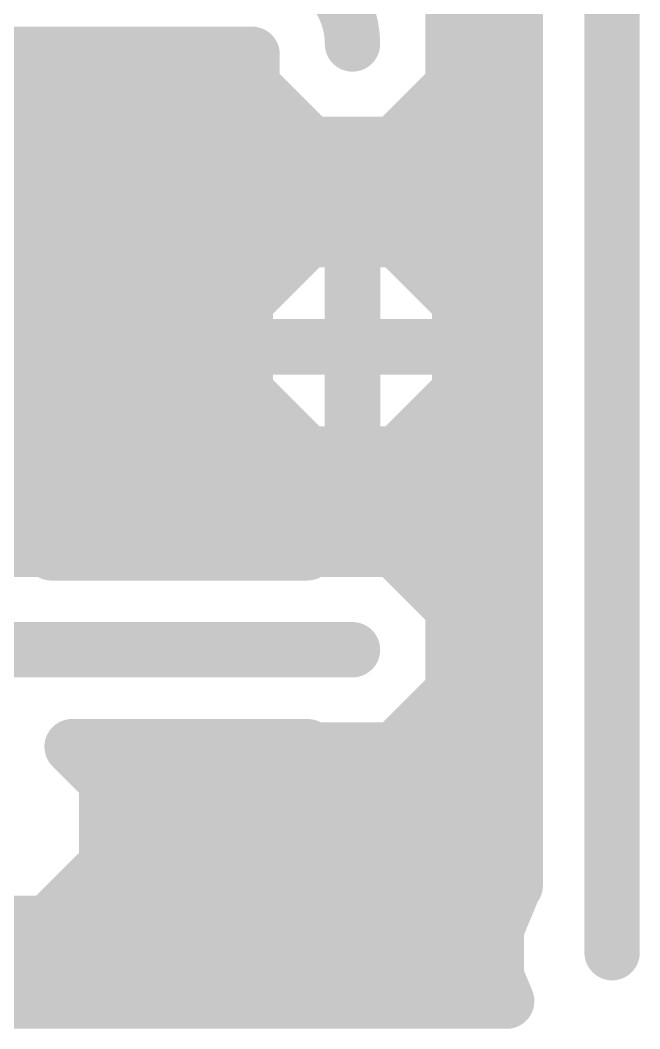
# Model space of a CAD drawing. Extents: x 1.4 to 45.2, y 2.7 to 35.4.
# Drawn here: x 19.25 to 28.35, y 2.69 to 17.49 of the extents above; entities that cross this region are included whole.
import ezdxf

# ---------------------------------------------------------------- set-up
doc = ezdxf.new("R2010")
doc.units = 0
doc.layers.add('1', color=22, linetype='CONTINUOUS')

msp = doc.modelspace()

# ---------------------------------------------------------------- linework, layer by layer
at = {"layer": '1', "const_width": 0.8128}
for points in [[(27.94, 21.59), (27.94, 3.81)], [(26.5176, 20.7097), (26.5176, 4.7943)], [(25.6032, 17.7552), (25.4395, 17.9189)], [(25.4768, 17.8816), (26.5176, 17.8816)], [(25.6032, 16.5348), (25.6032, 17.7552)], [(25.6032, 17.0688), (26.5176, 17.0688)], [(17.1672, 16.9926), (22.6568, 16.9926)], [(22.6568, 16.9926), (22.6568, 16.5348)], [(22.6568, 16.5348), (23.5198, 15.6718)], [(24.7402, 15.6718), (25.6032, 16.5348)], [(17.2199, 16.256), (22.9356, 16.256)], [(25.3244, 16.256), (26.5176, 16.256)], [(23.5198, 15.6718), (24.7402, 15.6718)], [(16.8424, 15.4432), (26.5176, 15.4432)], [(7.1374, 14.6304), (26.5176, 14.6304)], [(23.4777, 14.2748), (22.5552, 13.3523)], [(24.13, 14.2748), (23.4777, 14.2748)], [(24.13, 14.2748), (24.13, 12.7)], [(24.13, 12.7), (24.13, 14.2748)], [(24.7823, 14.2748), (24.13, 14.2748)], [(25.7048, 13.3523), (24.7823, 14.2748)], [(7.1882, 13.8176), (23.0205, 13.8176)], [(24.13, 13.8176), (24.13, 13.8176)], [(25.2395, 13.8176), (26.5176, 13.8176)], [(22.5552, 13.3523), (22.5552, 12.7)], [(25.7048, 12.7), (25.7048, 13.3523)], [(13.2086, 13.0048), (22.5552, 13.0048)], [(24.13, 13.0048), (24.13, 13.0048)], [(25.7048, 13.0048), (26.5176, 13.0048)], [(22.5552, 12.7), (24.13, 12.7)], [(24.13, 12.7), (22.5552, 12.7)], [(22.5552, 12.7), (22.5552, 12.0477)], [(24.13, 12.7), (24.13, 12.7)], [(24.13, 12.7), (24.13, 12.7)], [(24.13, 11.1252), (24.13, 12.7)], [(24.13, 12.7), (24.13, 12.7)], [(24.13, 12.7), (24.13, 11.1252)], [(25.7048, 12.7), (24.13, 12.7)], [(24.13, 12.7), (24.13, 12.7)], [(24.13, 12.7), (25.7048, 12.7)], [(25.7048, 12.0477), (25.7048, 12.7)], [(13.5382, 12.192), (22.5552, 12.192)], [(24.13, 12.192), (24.13, 12.192)], [(25.7048, 12.192), (26.5176, 12.192)], [(22.5552, 12.0477), (23.4777, 11.1252)], [(24.7823, 11.1252), (25.7048, 12.0477)], [(13.4626, 11.3792), (23.2237, 11.3792)], [(24.13, 11.3792), (24.13, 11.3792)], [(25.0363, 11.3792), (26.5176, 11.3792)], [(23.4777, 11.1252), (24.13, 11.1252)], [(24.13, 11.1252), (24.7823, 11.1252)], [(11.6704, 10.5664), (26.5176, 10.5664)], [(10.9791, 9.7536), (26.5176, 9.7536)], [(19.6602, 9.7282), (18.4398, 9.7282)], [(19.711, 9.6774), (19.6602, 9.7282)], [(23.469, 9.6774), (19.711, 9.6774)], [(23.5198, 9.7282), (23.469, 9.6774)], [(24.7402, 9.7282), (23.5198, 9.7282)], [(25.6032, 8.8652), (24.7402, 9.7282)], [(25.5276, 8.9408), (26.5176, 8.9408)], [(25.6032, 7.6448), (25.6032, 8.8652)], [(19.05, 8.255), (24.13, 8.255)], [(25.6032, 8.128), (26.5176, 8.128)], [(24.7402, 6.7818), (25.6032, 7.6448)], [(25.2736, 7.3152), (26.5176, 7.3152)], [(20.5232, 6.3252), (20.0158, 6.8326)], [(20.0158, 6.8326), (23.469, 6.8326)], [(23.469, 6.8326), (23.5198, 6.7818)], [(23.5198, 6.7818), (24.7402, 6.7818)], [(20.346, 6.5024), (26.5176, 6.5024)], [(20.5232, 5.1048), (20.5232, 6.3252)], [(20.5232, 5.6896), (26.5176, 5.6896)], [(19.6602, 4.2418), (20.5232, 5.1048)], [(20.2952, 4.8768), (26.5176, 4.8768)], [(26.5176, 4.7943), (26.4973, 4.774)], [(26.4973, 4.774), (26.2382, 4.1485)], [(18.4398, 4.2418), (19.6602, 4.2418)], [(6.8078, 4.064), (26.2382, 4.064)], [(26.2382, 4.1485), (26.2382, 3.4715)], [(26.2382, 3.4715), (26.3926, 3.0988)], [(6.0745, 3.2512), (26.3294, 3.2512)], [(26.3926, 3.0988), (7.2401, 3.0988)]]:
    msp.add_lwpolyline(points, dxfattribs=at)
at = {"layer": '1'}
for points, const_width in [([(24.13, 17.145, 0.4142), (22.86, 18.415)], 0.8128), ([(25.4768, 18.0848, 1), (25.4768, 17.6784)], 0.4064), ([(26.5176, 17.6784, 1), (26.5176, 18.0848)], 0.4064), ([(25.4595, 17.6115, 1), (25.7469, 17.8989)], 0.4064), ([(25.6032, 17.272, 1), (25.6032, 16.8656)], 0.4064), ([(26.5176, 16.8656, 1), (26.5176, 17.272)], 0.4064), ([(22.86, 16.9926, 1), (22.4536, 16.9926)], 0.4064), ([(22.6568, 16.7894, 1), (22.6568, 17.1958)], 0.4064), ([(23.9268, 17.145, 1), (24.3332, 17.145)], 0.4064), ([(22.8005, 16.6785, 1), (22.5131, 16.3911)], 0.4064), ([(25.7469, 16.3911, 1), (25.4595, 16.6785)], 0.4064), ([(22.4536, 16.5348, 1), (22.86, 16.5348)], 0.4064), ([(25.4, 16.5348, 1), (25.8064, 16.5348)], 0.4064), ([(22.9356, 16.0528, 1), (22.9356, 16.4592)], 0.4064), ([(25.3244, 16.4592, 1), (25.3244, 16.0528)], 0.4064), ([(26.5176, 16.0528, 1), (26.5176, 16.4592)], 0.4064), ([(23.5198, 15.875, 1), (23.5198, 15.4686)], 0.4064), ([(23.3761, 15.5281, 1), (23.6635, 15.8155)], 0.4064), ([(24.5965, 15.8155, 1), (24.8839, 15.5281)], 0.4064), ([(24.7402, 15.4686, 1), (24.7402, 15.875)], 0.4064), ([(26.5176, 15.24, 1), (26.5176, 15.6464)], 0.4064), ([(26.5176, 14.4272, 1), (26.5176, 14.8336)], 0.4064), ([(23.4777, 14.478, 1), (23.4777, 14.0716)], 0.4064), ([(23.6214, 14.1311, 1), (23.334, 14.4185)], 0.4064), ([(24.3332, 14.2748, 1), (23.9268, 14.2748)], 0.4064), ([(24.3332, 14.2748, 1), (23.9268, 14.2748)], 0.4064), ([(24.13, 14.478, 1), (24.13, 14.0716)], 0.4064), ([(24.13, 14.0716, 1), (24.13, 14.478)], 0.4064), ([(24.926, 14.4185, 1), (24.6386, 14.1311)], 0.4064), ([(24.7823, 14.0716, 1), (24.7823, 14.478)], 0.4064), ([(23.0205, 13.6144, 1), (23.0205, 14.0208)], 0.4064), ([(24.13, 14.0208, 1), (24.13, 13.6144)], 0.4064), ([(24.13, 13.6144, 1), (24.13, 14.0208)], 0.4064), ([(25.2395, 14.0208, 1), (25.2395, 13.6144)], 0.4064), ([(26.5176, 13.6144, 1), (26.5176, 14.0208)], 0.4064), ([(22.7584, 13.3523, 1), (22.352, 13.3523)], 0.4064), ([(22.4115, 13.496, 1), (22.6989, 13.2086)], 0.4064), ([(25.908, 13.3523, 1), (25.5016, 13.3523)], 0.4064), ([(25.5611, 13.2086, 1), (25.8485, 13.496)], 0.4064), ([(22.5552, 12.8016, 1), (22.5552, 13.208)], 0.4064), ([(24.13, 13.208, 1), (24.13, 12.8016)], 0.4064), ([(24.13, 12.8016, 1), (24.13, 13.208)], 0.4064), ([(25.7048, 13.208, 1), (25.7048, 12.8016)], 0.4064), ([(26.5176, 12.8016, 1), (26.5176, 13.208)], 0.4064), ([(22.5552, 12.9032, 1), (22.5552, 12.4968)], 0.4064), ([(22.5552, 12.9032, 1), (22.5552, 12.4968)], 0.4064), ([(22.7584, 12.7, 1), (22.352, 12.7)], 0.4064), ([(24.13, 12.9032, 1), (24.13, 12.4968)], 0.4064), ([(24.3332, 12.7, 1), (23.9268, 12.7)], 0.4064), ([(24.3332, 12.7, 1), (23.9268, 12.7)], 0.4064), ([(24.13, 12.9032, 1), (24.13, 12.4968)], 0.4064), ([(24.3332, 12.7, 1), (23.9268, 12.7)], 0.4064), ([(24.13, 12.9032, 1), (24.13, 12.4968)], 0.4064), ([(24.3332, 12.7, 1), (23.9268, 12.7)], 0.4064), ([(24.13, 12.9032, 1), (24.13, 12.4968)], 0.4064), ([(24.13, 12.4968, 1), (24.13, 12.9032)], 0.4064), ([(24.13, 12.4968, 1), (24.13, 12.9032)], 0.4064), ([(24.13, 12.4968, 1), (24.13, 12.9032)], 0.4064), ([(24.13, 12.4968, 1), (24.13, 12.9032)], 0.4064), ([(25.908, 12.7, 1), (25.5016, 12.7)], 0.4064), ([(25.7048, 12.4968, 1), (25.7048, 12.9032)], 0.4064), ([(25.7048, 12.4968, 1), (25.7048, 12.9032)], 0.4064), ([(22.352, 12.7, 1), (22.7584, 12.7)], 0.4064), ([(23.9268, 12.7, 1), (24.3332, 12.7)], 0.4064), ([(23.9268, 12.7, 1), (24.3332, 12.7)], 0.4064), ([(23.9268, 12.7, 1), (24.3332, 12.7)], 0.4064), ([(23.9268, 12.7, 1), (24.3332, 12.7)], 0.4064), ([(25.5016, 12.7, 1), (25.908, 12.7)], 0.4064), ([(22.5552, 11.9888, 1), (22.5552, 12.3952)], 0.4064), ([(24.13, 12.3952, 1), (24.13, 11.9888)], 0.4064), ([(24.13, 11.9888, 1), (24.13, 12.3952)], 0.4064), ([(25.7048, 12.3952, 1), (25.7048, 11.9888)], 0.4064), ([(26.5176, 11.9888, 1), (26.5176, 12.3952)], 0.4064), ([(22.6989, 12.1914, 1), (22.4115, 11.904)], 0.4064), ([(25.8485, 11.904, 1), (25.5611, 12.1914)], 0.4064), ([(22.352, 12.0477, 1), (22.7584, 12.0477)], 0.4064), ([(25.5016, 12.0477, 1), (25.908, 12.0477)], 0.4064), ([(23.2237, 11.176, 1), (23.2237, 11.5824)], 0.4064), ([(24.13, 11.5824, 1), (24.13, 11.176)], 0.4064), ([(24.13, 11.176, 1), (24.13, 11.5824)], 0.4064), ([(25.0363, 11.5824, 1), (25.0363, 11.176)], 0.4064), ([(26.5176, 11.176, 1), (26.5176, 11.5824)], 0.4064), ([(23.4777, 11.3284, 1), (23.4777, 10.922)], 0.4064), ([(23.334, 10.9815, 1), (23.6214, 11.2689)], 0.4064), ([(24.13, 11.3284, 1), (24.13, 10.922)], 0.4064), ([(24.13, 10.922, 1), (24.13, 11.3284)], 0.4064), ([(24.6386, 11.2689, 1), (24.926, 10.9815)], 0.4064), ([(24.7823, 10.922, 1), (24.7823, 11.3284)], 0.4064), ([(23.9268, 11.1252, 1), (24.3332, 11.1252)], 0.4064), ([(23.9268, 11.1252, 1), (24.3332, 11.1252)], 0.4064), ([(26.5176, 10.3632, 1), (26.5176, 10.7696)], 0.4064), ([(19.8039, 9.8719, 1), (19.5165, 9.5845)], 0.4064), ([(19.711, 9.8806, 1), (19.711, 9.4742)], 0.4064), ([(19.6602, 9.525, 1), (19.6602, 9.9314)], 0.4064), ([(23.5198, 9.9314, 1), (23.5198, 9.525)], 0.4064), ([(23.6635, 9.5845, 1), (23.3761, 9.8719)], 0.4064), ([(23.469, 9.4742, 1), (23.469, 9.8806)], 0.4064), ([(24.8839, 9.8719, 1), (24.5965, 9.5845)], 0.4064), ([(24.7402, 9.525, 1), (24.7402, 9.9314)], 0.4064), ([(26.5176, 9.5504, 1), (26.5176, 9.9568)], 0.4064), ([(19.5673, 9.5337, 1), (19.8547, 9.8211)], 0.4064), ([(23.3253, 9.8211, 1), (23.6127, 9.5337)], 0.4064), ([(25.5276, 9.144, 1), (25.5276, 8.7376)], 0.4064), ([(26.5176, 8.7376, 1), (26.5176, 9.144)], 0.4064), ([(25.8064, 8.8652, 1), (25.4, 8.8652)], 0.4064), ([(25.4595, 8.7215, 1), (25.7469, 9.0089)], 0.4064), ([(24.13, 8.0518, 1), (24.13, 8.4582)], 0.4064), ([(25.6032, 8.3312, 1), (25.6032, 7.9248)], 0.4064), ([(26.5176, 7.9248, 1), (26.5176, 8.3312)], 0.4064), ([(25.7469, 7.5011, 1), (25.4595, 7.7885)], 0.4064), ([(25.4, 7.6448, 1), (25.8064, 7.6448)], 0.4064), ([(25.2736, 7.5184, 1), (25.2736, 7.112)], 0.4064), ([(26.5176, 7.112, 1), (26.5176, 7.5184)], 0.4064), ([(20.1595, 6.9763, 1), (19.8721, 6.6889)], 0.4064), ([(20.0158, 7.0358, 1), (20.0158, 6.6294)], 0.4064), ([(23.6127, 6.9763, 1), (23.3253, 6.6889)], 0.4064), ([(23.5198, 6.985, 1), (23.5198, 6.5786)], 0.4064), ([(23.3761, 6.6381, 1), (23.6635, 6.9255)], 0.4064), ([(23.469, 6.6294, 1), (23.469, 7.0358)], 0.4064), ([(24.5965, 6.9255, 1), (24.8839, 6.6381)], 0.4064), ([(24.7402, 6.5786, 1), (24.7402, 6.985)], 0.4064), ([(20.346, 6.7056, 1), (20.346, 6.2992)], 0.4064), ([(26.5176, 6.2992, 1), (26.5176, 6.7056)], 0.4064), ([(20.7264, 6.3252, 1), (20.32, 6.3252)], 0.4064), ([(20.3795, 6.1815, 1), (20.6669, 6.4689)], 0.4064), ([(20.5232, 5.8928, 1), (20.5232, 5.4864)], 0.4064), ([(26.5176, 5.4864, 1), (26.5176, 5.8928)], 0.4064), ([(20.6669, 4.9611, 1), (20.3795, 5.2485)], 0.4064), ([(20.2952, 5.08, 1), (20.2952, 4.6736)], 0.4064), ([(20.32, 5.1048, 1), (20.7264, 5.1048)], 0.4064), ([(26.6613, 4.6506, 1), (26.3739, 4.938)], 0.4064), ([(26.5176, 4.6736, 1), (26.5176, 5.08)], 0.4064), ([(26.3536, 4.9177, 1), (26.641, 4.6303)], 0.4064), ([(26.685, 4.6962, 1), (26.3096, 4.8518)], 0.4064), ([(26.3144, 4.7943, 1), (26.7208, 4.7943)], 0.4064), ([(19.5165, 4.3855, 1), (19.8039, 4.0981)], 0.4064), ([(19.6602, 4.0386, 1), (19.6602, 4.445)], 0.4064), ([(26.4414, 4.1485, 1), (26.035, 4.1485)], 0.4064), ([(26.2382, 3.8608, 1), (26.2382, 4.2672)], 0.4064), ([(26.0505, 4.2263, 1), (26.4259, 4.0707)], 0.4064), ([(27.7368, 3.81, 1), (28.1432, 3.81)], 0.4064), ([(26.4259, 3.5492, 1), (26.0505, 3.3937)], 0.4064), ([(26.035, 3.4715, 1), (26.4414, 3.4715)], 0.4064), ([(26.3294, 3.048, 1), (26.3294, 3.4544)], 0.4064), ([(26.3926, 2.8956, 1), (26.3926, 3.302)], 0.4064), ([(26.2048, 3.021, 1), (26.5803, 3.1766)], 0.4064)]:
    msp.add_lwpolyline(points, format="xyb", dxfattribs=dict(at, const_width=const_width))

doc.saveas('drawing.dxf')
